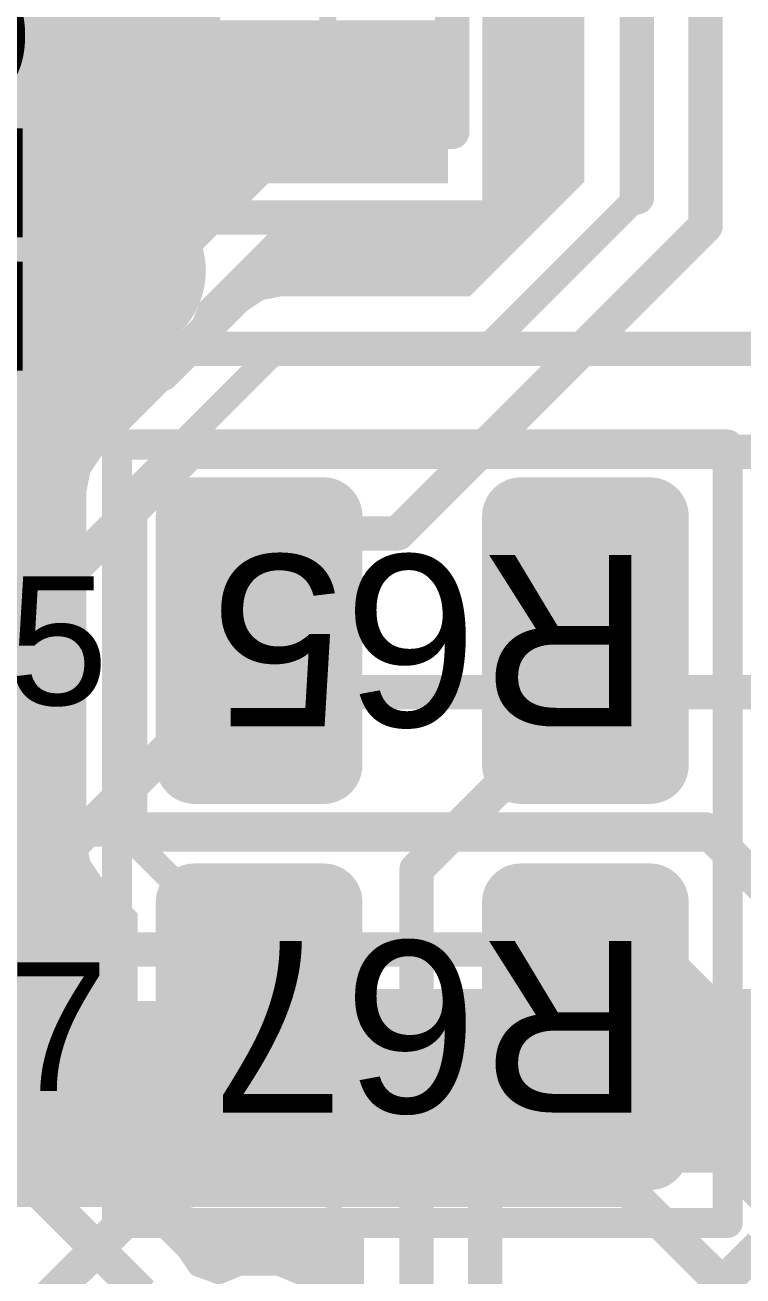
# Model space of a CAD drawing. Header units: inches. Extents: x -3 to 191, y -18 to 93.
# Drawn here: x 32.94 to 37.12, y 35.8 to 43.09 of the extents above; entities that cross this region are included whole.
import ezdxf

# ---------------------------------------------------------------- set-up
doc = ezdxf.new("R2010")
doc.units = ezdxf.units.IN
for name, color, linetype in [('Bottom Layer', 5, 'Continuous'), ('GND 1', 90, 'Continuous'), ('GND 2', 156, 'Continuous'), ('Mechanical 13', 56, 'Continuous'), ('PWR', 16, 'Continuous'), ('Signal L4', 76, 'Continuous'), ('Top 3D Body', 56, 'Continuous'), ('Top Assembly', 216, 'Continuous'), ('Top Component Center', 56, 'Continuous'), ('Top Courtyard', 56, 'Continuous'), ('Top Layer', 1, 'Continuous'), ('Top Overlay', 2, 'Continuous'), ('Top Paste', 8, 'Continuous'), ('Top Solder', 216, 'Continuous'), ('Via Holes', 16, 'Continuous')]:
    doc.layers.add(name, color=color, linetype=linetype)
doc.styles.add('Arial', font='', dxfattribs={"height": 0.2})
doc.styles.get('Arial').set_extended_font_data('Arial')

# ---------------------------------------------------------------- blocks, each defined once
blk = doc.blocks.new('RES_0805_249')
at = {"layer": 'Top Layer'}
h = blk.add_hatch(color=1, dxfattribs=at)
edge = h.paths.add_edge_path()
edge.add_arc((-1.325, 0.725), 0.125, 90, 180)
edge.add_line((-1.45, 0.725), (-1.45, -0.725))
edge.add_arc((-1.325, -0.725), 0.125, 180, 270)
edge.add_line((-1.325, -0.85), (-0.575, -0.85))
edge.add_arc((-0.575, -0.725), 0.125, 270, 360)
edge.add_line((-0.45, -0.725), (-0.45, 0.725))
edge.add_arc((-0.575, 0.725), 0.125, 0, 90)
edge.add_line((-0.575, 0.85), (-1.325, 0.85))
h = blk.add_hatch(color=1, dxfattribs=at)
edge = h.paths.add_edge_path()
edge.add_arc((0.575, 0.725), 0.125, 90, 180)
edge.add_line((0.45, 0.725), (0.45, -0.725))
edge.add_arc((0.575, -0.725), 0.125, 180, 270)
edge.add_line((0.575, -0.85), (1.325, -0.85))
edge.add_arc((1.325, -0.725), 0.125, 270, 360)
edge.add_line((1.45, -0.725), (1.45, 0.725))
edge.add_arc((1.325, 0.725), 0.125, 0, 90)
edge.add_line((1.325, 0.85), (0.575, 0.85))
at = {"layer": 'Top Paste'}
h = blk.add_hatch(color=8, dxfattribs=at)
edge = h.paths.add_edge_path()
edge.add_arc((-1.325, 0.725), 0.125, 90, 180)
edge.add_line((-1.45, 0.725), (-1.45, -0.725))
edge.add_arc((-1.325, -0.725), 0.125, 180, 270)
edge.add_line((-1.325, -0.85), (-0.575, -0.85))
edge.add_arc((-0.575, -0.725), 0.125, 270, 360)
edge.add_line((-0.45, -0.725), (-0.45, 0.725))
edge.add_arc((-0.575, 0.725), 0.125, 0, 90)
edge.add_line((-0.575, 0.85), (-1.325, 0.85))
h = blk.add_hatch(color=8, dxfattribs=at)
edge = h.paths.add_edge_path()
edge.add_arc((0.575, 0.725), 0.125, 90, 180)
edge.add_line((0.45, 0.725), (0.45, -0.725))
edge.add_arc((0.575, -0.725), 0.125, 180, 270)
edge.add_line((0.575, -0.85), (1.325, -0.85))
edge.add_arc((1.325, -0.725), 0.125, 270, 360)
edge.add_line((1.45, -0.725), (1.45, 0.725))
edge.add_arc((1.325, 0.725), 0.125, 0, 90)
edge.add_line((1.325, 0.85), (0.575, 0.85))
at = {"layer": 'Top Solder'}
h = blk.add_hatch(color=216, dxfattribs=at)
edge = h.paths.add_edge_path()
edge.add_arc((-1.325, 0.725), 0.2266, 90, 180)
edge.add_line((-1.5516, 0.725), (-1.5516, -0.725))
edge.add_arc((-1.325, -0.725), 0.2266, 180, 270)
edge.add_line((-1.325, -0.9516), (-0.575, -0.9516))
edge.add_arc((-0.575, -0.725), 0.2266, 270, 360)
edge.add_line((-0.3484, -0.725), (-0.3484, 0.725))
edge.add_arc((-0.575, 0.725), 0.2266, 0, 90)
edge.add_line((-0.575, 0.9516), (-1.325, 0.9516))
h = blk.add_hatch(color=216, dxfattribs=at)
edge = h.paths.add_edge_path()
edge.add_arc((0.575, 0.725), 0.2266, 90, 180)
edge.add_line((0.3484, 0.725), (0.3484, -0.725))
edge.add_arc((0.575, -0.725), 0.2266, 180, 270)
edge.add_line((0.575, -0.9516), (1.325, -0.9516))
edge.add_arc((1.325, -0.725), 0.2266, 270, 360)
edge.add_line((1.5516, -0.725), (1.5516, 0.725))
edge.add_arc((1.325, 0.725), 0.2266, 0, 90)
edge.add_line((1.325, 0.9516), (0.575, 0.9516))
at = {"layer": 'Mechanical 13'}
for points in [[(1.778, 1.143, 0.175, 0.175, 0), (-1.778, 1.143, 0.175, 0.175, 0)], [(-1.778, 1.143, 0.175, 0.175, 0), (-1.778, -1.143, 0.175, 0.175, 0)], [(1.778, 1.143, 0.175, 0.175, 0), (1.778, -1.143, 0.175, 0.175, 0)], [(1.778, -1.143, 0.175, 0.175, 0), (-1.778, -1.143, 0.175, 0.175, 0)]]:
    blk.add_lwpolyline(points, format="xyseb", dxfattribs=at)
for points in [[(-1.8217, 1.143, 0.0875, 0.0875, 1), (-1.7343, 1.143, 0.0875, 0.0875, 1)], [(-1.8217, 1.143, 0.0875, 0.0875, 1), (-1.7343, 1.143, 0.0875, 0.0875, 1)], [(1.7343, 1.143, 0.0875, 0.0875, 1), (1.8217, 1.143, 0.0875, 0.0875, 1)], [(1.7343, 1.143, 0.0875, 0.0875, 1), (1.8217, 1.143, 0.0875, 0.0875, 1)], [(-1.8217, -1.143, 0.0875, 0.0875, 1), (-1.7343, -1.143, 0.0875, 0.0875, 1)], [(-1.8217, -1.143, 0.0875, 0.0875, 1), (-1.7343, -1.143, 0.0875, 0.0875, 1)], [(1.7343, -1.143, 0.0875, 0.0875, 1), (1.8217, -1.143, 0.0875, 0.0875, 1)], [(1.7343, -1.143, 0.0875, 0.0875, 1), (1.8217, -1.143, 0.0875, 0.0875, 1)]]:
    blk.add_lwpolyline(points, format="xyseb", close=True, dxfattribs=at)
at = {"layer": 'Mechanical 13', "style": 'Arial'}
blk.add_text('R67', height=1, dxfattribs=at).set_placement((-1.3329, -0.4998))
blk = doc.blocks.new('RES_0805_251')
at = {"layer": 'Top Layer'}
h = blk.add_hatch(color=1, dxfattribs=at)
edge = h.paths.add_edge_path()
edge.add_arc((-1.325, 0.725), 0.125, 90, 180)
edge.add_line((-1.45, 0.725), (-1.45, -0.725))
edge.add_arc((-1.325, -0.725), 0.125, 180, 270)
edge.add_line((-1.325, -0.85), (-0.575, -0.85))
edge.add_arc((-0.575, -0.725), 0.125, 270, 360)
edge.add_line((-0.45, -0.725), (-0.45, 0.725))
edge.add_arc((-0.575, 0.725), 0.125, 0, 90)
edge.add_line((-0.575, 0.85), (-1.325, 0.85))
h = blk.add_hatch(color=1, dxfattribs=at)
edge = h.paths.add_edge_path()
edge.add_arc((0.575, 0.725), 0.125, 90, 180)
edge.add_line((0.45, 0.725), (0.45, -0.725))
edge.add_arc((0.575, -0.725), 0.125, 180, 270)
edge.add_line((0.575, -0.85), (1.325, -0.85))
edge.add_arc((1.325, -0.725), 0.125, 270, 360)
edge.add_line((1.45, -0.725), (1.45, 0.725))
edge.add_arc((1.325, 0.725), 0.125, 0, 90)
edge.add_line((1.325, 0.85), (0.575, 0.85))
at = {"layer": 'Top Paste'}
h = blk.add_hatch(color=8, dxfattribs=at)
edge = h.paths.add_edge_path()
edge.add_arc((-1.325, 0.725), 0.125, 90, 180)
edge.add_line((-1.45, 0.725), (-1.45, -0.725))
edge.add_arc((-1.325, -0.725), 0.125, 180, 270)
edge.add_line((-1.325, -0.85), (-0.575, -0.85))
edge.add_arc((-0.575, -0.725), 0.125, 270, 360)
edge.add_line((-0.45, -0.725), (-0.45, 0.725))
edge.add_arc((-0.575, 0.725), 0.125, 0, 90)
edge.add_line((-0.575, 0.85), (-1.325, 0.85))
h = blk.add_hatch(color=8, dxfattribs=at)
edge = h.paths.add_edge_path()
edge.add_arc((0.575, 0.725), 0.125, 90, 180)
edge.add_line((0.45, 0.725), (0.45, -0.725))
edge.add_arc((0.575, -0.725), 0.125, 180, 270)
edge.add_line((0.575, -0.85), (1.325, -0.85))
edge.add_arc((1.325, -0.725), 0.125, 270, 360)
edge.add_line((1.45, -0.725), (1.45, 0.725))
edge.add_arc((1.325, 0.725), 0.125, 0, 90)
edge.add_line((1.325, 0.85), (0.575, 0.85))
at = {"layer": 'Top Solder'}
h = blk.add_hatch(color=216, dxfattribs=at)
edge = h.paths.add_edge_path()
edge.add_arc((-1.325, 0.725), 0.2266, 90, 180)
edge.add_line((-1.5516, 0.725), (-1.5516, -0.725))
edge.add_arc((-1.325, -0.725), 0.2266, 180, 270)
edge.add_line((-1.325, -0.9516), (-0.575, -0.9516))
edge.add_arc((-0.575, -0.725), 0.2266, 270, 360)
edge.add_line((-0.3484, -0.725), (-0.3484, 0.725))
edge.add_arc((-0.575, 0.725), 0.2266, 0, 90)
edge.add_line((-0.575, 0.9516), (-1.325, 0.9516))
h = blk.add_hatch(color=216, dxfattribs=at)
edge = h.paths.add_edge_path()
edge.add_arc((0.575, 0.725), 0.2266, 90, 180)
edge.add_line((0.3484, 0.725), (0.3484, -0.725))
edge.add_arc((0.575, -0.725), 0.2266, 180, 270)
edge.add_line((0.575, -0.9516), (1.325, -0.9516))
edge.add_arc((1.325, -0.725), 0.2266, 270, 360)
edge.add_line((1.5516, -0.725), (1.5516, 0.725))
edge.add_arc((1.325, 0.725), 0.2266, 0, 90)
edge.add_line((1.325, 0.9516), (0.575, 0.9516))
at = {"layer": 'Mechanical 13'}
for points in [[(1.778, 1.143, 0.175, 0.175, 0), (-1.778, 1.143, 0.175, 0.175, 0)], [(-1.778, 1.143, 0.175, 0.175, 0), (-1.778, -1.143, 0.175, 0.175, 0)], [(1.778, 1.143, 0.175, 0.175, 0), (1.778, -1.143, 0.175, 0.175, 0)], [(1.778, -1.143, 0.175, 0.175, 0), (-1.778, -1.143, 0.175, 0.175, 0)]]:
    blk.add_lwpolyline(points, format="xyseb", dxfattribs=at)
for points in [[(-1.8217, 1.143, 0.0875, 0.0875, 1), (-1.7343, 1.143, 0.0875, 0.0875, 1)], [(-1.8217, 1.143, 0.0875, 0.0875, 1), (-1.7343, 1.143, 0.0875, 0.0875, 1)], [(1.7343, 1.143, 0.0875, 0.0875, 1), (1.8217, 1.143, 0.0875, 0.0875, 1)], [(1.7343, 1.143, 0.0875, 0.0875, 1), (1.8217, 1.143, 0.0875, 0.0875, 1)], [(-1.8217, -1.143, 0.0875, 0.0875, 1), (-1.7343, -1.143, 0.0875, 0.0875, 1)], [(-1.8217, -1.143, 0.0875, 0.0875, 1), (-1.7343, -1.143, 0.0875, 0.0875, 1)], [(1.7343, -1.143, 0.0875, 0.0875, 1), (1.8217, -1.143, 0.0875, 0.0875, 1)], [(1.7343, -1.143, 0.0875, 0.0875, 1), (1.8217, -1.143, 0.0875, 0.0875, 1)]]:
    blk.add_lwpolyline(points, format="xyseb", close=True, dxfattribs=at)
at = {"layer": 'Mechanical 13', "style": 'Arial'}
blk.add_text('R65', height=1, dxfattribs=at).set_placement((-1.3329, -0.4998))
blk = doc.blocks.new('FP_CC0805_EB_MFG_447')
at = {"layer": 'Top Layer'}
for points in [[(-1.4, 0.7), (-0.45, 0.7), (-0.45, -0.7), (-1.4, -0.7)], [(0.45, 0.7), (1.4, 0.7), (1.4, -0.7), (0.45, -0.7)]]:
    blk.add_hatch(color=1, dxfattribs=at).paths.add_polyline_path(points)
at = {"layer": 'Top Paste'}
for points in [[(-1.4, 0.7), (-0.45, 0.7), (-0.45, -0.7), (-1.4, -0.7)], [(0.45, 0.7), (1.4, 0.7), (1.4, -0.7), (0.45, -0.7)]]:
    blk.add_hatch(color=8, dxfattribs=at).paths.add_polyline_path(points)
at = {"layer": 'Top Solder'}
for points in [[(-1.4, 0.7), (-0.45, 0.7), (-0.45, -0.7), (-1.4, -0.7)], [(0.45, 0.7), (1.4, 0.7), (1.4, -0.7), (0.45, -0.7)]]:
    blk.add_hatch(color=216, dxfattribs=at).paths.add_polyline_path(points)
at = {"layer": 'Top 3D Body'}
for points in [[(-1.1, 0.725, 0.2, 0.2, 0), (1.1, 0.725, 0.2, 0.2, 0)], [(-1.1, 0.725, 0.2, 0.2, 0), (-1.1, -0.725, 0.2, 0.2, 0)], [(1.1, 0.725, 0.2, 0.2, 0), (1.1, -0.725, 0.2, 0.2, 0)], [(-1.1, -0.725, 0.2, 0.2, 0), (1.1, -0.725, 0.2, 0.2, 0)]]:
    blk.add_lwpolyline(points, format="xyseb", dxfattribs=at)
for points in [[(-1.15, 0.725, 0.1, 0.1, 1), (-1.05, 0.725, 0.1, 0.1, 1)], [(-1.15, 0.725, 0.1, 0.1, 1), (-1.05, 0.725, 0.1, 0.1, 1)], [(1.05, 0.725, 0.1, 0.1, 1), (1.15, 0.725, 0.1, 0.1, 1)], [(1.05, 0.725, 0.1, 0.1, 1), (1.15, 0.725, 0.1, 0.1, 1)], [(-1.15, -0.725, 0.1, 0.1, 1), (-1.05, -0.725, 0.1, 0.1, 1)], [(-1.15, -0.725, 0.1, 0.1, 1), (-1.05, -0.725, 0.1, 0.1, 1)], [(1.05, -0.725, 0.1, 0.1, 1), (1.15, -0.725, 0.1, 0.1, 1)], [(1.05, -0.725, 0.1, 0.1, 1), (1.15, -0.725, 0.1, 0.1, 1)]]:
    blk.add_lwpolyline(points, format="xyseb", close=True, dxfattribs=at)
at = {"layer": 'Top Assembly'}
for points in [[(-1.6, 1.05, 0.2, 0.2, 0), (1.6, 1.05, 0.2, 0.2, 0)], [(-1.6, 1.05, 0.2, 0.2, 0), (-1.6, -1.05, 0.2, 0.2, 0)], [(1.6, 1.05, 0.2, 0.2, 0), (1.6, -1.05, 0.2, 0.2, 0)], [(-1.6, -1.05, 0.2, 0.2, 0), (1.6, -1.05, 0.2, 0.2, 0)]]:
    blk.add_lwpolyline(points, format="xyseb", dxfattribs=at)
for points in [[(-1.65, 1.05, 0.1, 0.1, 1), (-1.55, 1.05, 0.1, 0.1, 1)], [(-1.65, 1.05, 0.1, 0.1, 1), (-1.55, 1.05, 0.1, 0.1, 1)], [(1.55, 1.05, 0.1, 0.1, 1), (1.65, 1.05, 0.1, 0.1, 1)], [(1.55, 1.05, 0.1, 0.1, 1), (1.65, 1.05, 0.1, 0.1, 1)], [(-1.65, -1.05, 0.1, 0.1, 1), (-1.55, -1.05, 0.1, 0.1, 1)], [(-1.65, -1.05, 0.1, 0.1, 1), (-1.55, -1.05, 0.1, 0.1, 1)], [(1.55, -1.05, 0.1, 0.1, 1), (1.65, -1.05, 0.1, 0.1, 1)], [(1.55, -1.05, 0.1, 0.1, 1), (1.65, -1.05, 0.1, 0.1, 1)]]:
    blk.add_lwpolyline(points, format="xyseb", close=True, dxfattribs=at)
at = {"layer": 'Top Component Center'}
for points in [[(0, 0.5, 0.1, 0.1, 0), (0, -0.5, 0.1, 0.1, 0)], [(-0.5, 0, 0.1, 0.1, 0), (0.5, 0, 0.1, 0.1, 0)]]:
    blk.add_lwpolyline(points, format="xyseb", dxfattribs=at)
for points in [[(-0.025, 0.5, 0.05, 0.05, 1), (0.025, 0.5, 0.05, 0.05, 1)], [(-0.525, 0, 0.05, 0.05, 1), (-0.475, 0, 0.05, 0.05, 1)], [(0.475, 0, 0.05, 0.05, 1), (0.525, 0, 0.05, 0.05, 1)], [(-0.025, -0.5, 0.05, 0.05, 1), (0.025, -0.5, 0.05, 0.05, 1)]]:
    blk.add_lwpolyline(points, format="xyseb", close=True, dxfattribs=at)
at = {"layer": 'Top Courtyard'}
for points in [[(-1.6, 1.05, 0.2, 0.2, 0), (1.6, 1.05, 0.2, 0.2, 0)], [(-1.6, 1.05, 0.2, 0.2, 0), (-1.6, -1.05, 0.2, 0.2, 0)], [(1.6, 1.05, 0.2, 0.2, 0), (1.6, -1.05, 0.2, 0.2, 0)], [(-1.6, -1.05, 0.2, 0.2, 0), (1.6, -1.05, 0.2, 0.2, 0)]]:
    blk.add_lwpolyline(points, format="xyseb", dxfattribs=at)
for points in [[(-1.65, 1.05, 0.1, 0.1, 1), (-1.55, 1.05, 0.1, 0.1, 1)], [(-1.65, 1.05, 0.1, 0.1, 1), (-1.55, 1.05, 0.1, 0.1, 1)], [(1.55, 1.05, 0.1, 0.1, 1), (1.65, 1.05, 0.1, 0.1, 1)], [(1.55, 1.05, 0.1, 0.1, 1), (1.65, 1.05, 0.1, 0.1, 1)], [(-1.65, -1.05, 0.1, 0.1, 1), (-1.55, -1.05, 0.1, 0.1, 1)], [(-1.65, -1.05, 0.1, 0.1, 1), (-1.55, -1.05, 0.1, 0.1, 1)], [(1.55, -1.05, 0.1, 0.1, 1), (1.65, -1.05, 0.1, 0.1, 1)], [(1.55, -1.05, 0.1, 0.1, 1), (1.65, -1.05, 0.1, 0.1, 1)]]:
    blk.add_lwpolyline(points, format="xyseb", close=True, dxfattribs=at)
at = {"layer": 'Top Overlay'}
blk.add_lwpolyline([(0, 0.725, 0.2, 0.2, 0), (0, -0.725, 0.2, 0.2, 0)], format="xyseb", dxfattribs=at)
for points in [[(-0.05, 0.725, 0.1, 0.1, 1), (0.05, 0.725, 0.1, 0.1, 1)], [(-0.05, -0.725, 0.1, 0.1, 1), (0.05, -0.725, 0.1, 0.1, 1)]]:
    blk.add_lwpolyline(points, format="xyseb", close=True, dxfattribs=at)
at = {"layer": 'Top Assembly', "style": 'Arial'}
blk.add_text('C78', height=1, dxfattribs=at).set_placement((0, -0.1771))
blk = doc.blocks.new('FP_CC0805_EB_MFG_448')
at = {"layer": 'Top Layer'}
for points in [[(-1.4, 0.7), (-0.45, 0.7), (-0.45, -0.7), (-1.4, -0.7)], [(0.45, 0.7), (1.4, 0.7), (1.4, -0.7), (0.45, -0.7)]]:
    blk.add_hatch(color=1, dxfattribs=at).paths.add_polyline_path(points)
at = {"layer": 'Top Paste'}
for points in [[(-1.4, 0.7), (-0.45, 0.7), (-0.45, -0.7), (-1.4, -0.7)], [(0.45, 0.7), (1.4, 0.7), (1.4, -0.7), (0.45, -0.7)]]:
    blk.add_hatch(color=8, dxfattribs=at).paths.add_polyline_path(points)
at = {"layer": 'Top Solder'}
for points in [[(-1.4, 0.7), (-0.45, 0.7), (-0.45, -0.7), (-1.4, -0.7)], [(0.45, 0.7), (1.4, 0.7), (1.4, -0.7), (0.45, -0.7)]]:
    blk.add_hatch(color=216, dxfattribs=at).paths.add_polyline_path(points)
at = {"layer": 'Top 3D Body'}
for points in [[(1.1, 0.725, 0.2, 0.2, 0), (-1.1, 0.725, 0.2, 0.2, 0)], [(-1.1, -0.725, 0.2, 0.2, 0), (-1.1, 0.725, 0.2, 0.2, 0)], [(1.1, -0.725, 0.2, 0.2, 0), (1.1, 0.725, 0.2, 0.2, 0)], [(1.1, -0.725, 0.2, 0.2, 0), (-1.1, -0.725, 0.2, 0.2, 0)]]:
    blk.add_lwpolyline(points, format="xyseb", dxfattribs=at)
for points in [[(-1.15, 0.725, 0.1, 0.1, 1), (-1.05, 0.725, 0.1, 0.1, 1)], [(-1.15, 0.725, 0.1, 0.1, 1), (-1.05, 0.725, 0.1, 0.1, 1)], [(1.05, 0.725, 0.1, 0.1, 1), (1.15, 0.725, 0.1, 0.1, 1)], [(1.05, 0.725, 0.1, 0.1, 1), (1.15, 0.725, 0.1, 0.1, 1)], [(-1.15, -0.725, 0.1, 0.1, 1), (-1.05, -0.725, 0.1, 0.1, 1)], [(-1.15, -0.725, 0.1, 0.1, 1), (-1.05, -0.725, 0.1, 0.1, 1)], [(1.05, -0.725, 0.1, 0.1, 1), (1.15, -0.725, 0.1, 0.1, 1)], [(1.05, -0.725, 0.1, 0.1, 1), (1.15, -0.725, 0.1, 0.1, 1)]]:
    blk.add_lwpolyline(points, format="xyseb", close=True, dxfattribs=at)
at = {"layer": 'Top Assembly'}
for points in [[(1.6, 1.05, 0.2, 0.2, 0), (-1.6, 1.05, 0.2, 0.2, 0)], [(-1.6, -1.05, 0.2, 0.2, 0), (-1.6, 1.05, 0.2, 0.2, 0)], [(1.6, -1.05, 0.2, 0.2, 0), (1.6, 1.05, 0.2, 0.2, 0)], [(1.6, -1.05, 0.2, 0.2, 0), (-1.6, -1.05, 0.2, 0.2, 0)]]:
    blk.add_lwpolyline(points, format="xyseb", dxfattribs=at)
for points in [[(-1.65, 1.05, 0.1, 0.1, 1), (-1.55, 1.05, 0.1, 0.1, 1)], [(-1.65, 1.05, 0.1, 0.1, 1), (-1.55, 1.05, 0.1, 0.1, 1)], [(1.55, 1.05, 0.1, 0.1, 1), (1.65, 1.05, 0.1, 0.1, 1)], [(1.55, 1.05, 0.1, 0.1, 1), (1.65, 1.05, 0.1, 0.1, 1)], [(-1.65, -1.05, 0.1, 0.1, 1), (-1.55, -1.05, 0.1, 0.1, 1)], [(-1.65, -1.05, 0.1, 0.1, 1), (-1.55, -1.05, 0.1, 0.1, 1)], [(1.55, -1.05, 0.1, 0.1, 1), (1.65, -1.05, 0.1, 0.1, 1)], [(1.55, -1.05, 0.1, 0.1, 1), (1.65, -1.05, 0.1, 0.1, 1)]]:
    blk.add_lwpolyline(points, format="xyseb", close=True, dxfattribs=at)
at = {"layer": 'Top Component Center'}
for points in [[(0, -0.5, 0.1, 0.1, 0), (0, 0.5, 0.1, 0.1, 0)], [(0.5, 0, 0.1, 0.1, 0), (-0.5, 0, 0.1, 0.1, 0)]]:
    blk.add_lwpolyline(points, format="xyseb", dxfattribs=at)
for points in [[(-0.025, 0.5, 0.05, 0.05, 1), (0.025, 0.5, 0.05, 0.05, 1)], [(-0.525, 0, 0.05, 0.05, 1), (-0.475, 0, 0.05, 0.05, 1)], [(0.475, 0, 0.05, 0.05, 1), (0.525, 0, 0.05, 0.05, 1)], [(-0.025, -0.5, 0.05, 0.05, 1), (0.025, -0.5, 0.05, 0.05, 1)]]:
    blk.add_lwpolyline(points, format="xyseb", close=True, dxfattribs=at)
at = {"layer": 'Top Courtyard'}
for points in [[(1.6, 1.05, 0.2, 0.2, 0), (-1.6, 1.05, 0.2, 0.2, 0)], [(-1.6, -1.05, 0.2, 0.2, 0), (-1.6, 1.05, 0.2, 0.2, 0)], [(1.6, -1.05, 0.2, 0.2, 0), (1.6, 1.05, 0.2, 0.2, 0)], [(1.6, -1.05, 0.2, 0.2, 0), (-1.6, -1.05, 0.2, 0.2, 0)]]:
    blk.add_lwpolyline(points, format="xyseb", dxfattribs=at)
for points in [[(-1.65, 1.05, 0.1, 0.1, 1), (-1.55, 1.05, 0.1, 0.1, 1)], [(-1.65, 1.05, 0.1, 0.1, 1), (-1.55, 1.05, 0.1, 0.1, 1)], [(1.55, 1.05, 0.1, 0.1, 1), (1.65, 1.05, 0.1, 0.1, 1)], [(1.55, 1.05, 0.1, 0.1, 1), (1.65, 1.05, 0.1, 0.1, 1)], [(-1.65, -1.05, 0.1, 0.1, 1), (-1.55, -1.05, 0.1, 0.1, 1)], [(-1.65, -1.05, 0.1, 0.1, 1), (-1.55, -1.05, 0.1, 0.1, 1)], [(1.55, -1.05, 0.1, 0.1, 1), (1.65, -1.05, 0.1, 0.1, 1)], [(1.55, -1.05, 0.1, 0.1, 1), (1.65, -1.05, 0.1, 0.1, 1)]]:
    blk.add_lwpolyline(points, format="xyseb", close=True, dxfattribs=at)
at = {"layer": 'Top Overlay'}
blk.add_lwpolyline([(0, -0.725, 0.2, 0.2, 0), (0, 0.725, 0.2, 0.2, 0)], format="xyseb", dxfattribs=at)
for points in [[(-0.05, 0.725, 0.1, 0.1, 1), (0.05, 0.725, 0.1, 0.1, 1)], [(-0.05, -0.725, 0.1, 0.1, 1), (0.05, -0.725, 0.1, 0.1, 1)]]:
    blk.add_lwpolyline(points, format="xyseb", close=True, dxfattribs=at)
at = {"layer": 'Top Assembly', "style": 'Arial'}
blk.add_text('C77', height=1, dxfattribs=at).set_placement((0, -0.1771))

msp = doc.modelspace()

# ---------------------------------------------------------------- hatches: boundary and pattern name
at = {"layer": 'Bottom Layer'}
h = msp.add_hatch(color=5, dxfattribs=at)
edge = h.paths.add_edge_path()
edge.add_arc((33.49, 41.655), 0.3, 0, 360)
at = {"layer": 'GND 1'}
h = msp.add_hatch(color=90, dxfattribs=at)
edge = h.paths.add_edge_path()
edge.add_arc((33.49, 41.655), 0.3, 0, 360)
at = {"layer": 'GND 2'}
h = msp.add_hatch(color=156, dxfattribs=at)
edge = h.paths.add_edge_path()
edge.add_arc((33.49, 41.655), 0.3, 0, 360)
at = {"layer": 'PWR'}
h = msp.add_hatch(color=16, dxfattribs=at)
edge = h.paths.add_edge_path()
edge.add_arc((33.49, 41.655), 0.3, 0, 360)
at = {"layer": 'Signal L4'}
h = msp.add_hatch(color=76, dxfattribs=at)
edge = h.paths.add_edge_path()
edge.add_arc((33.49, 41.655), 0.3, 0, 360)
at = {"layer": 'Top Layer'}
msp.add_hatch(color=1, dxfattribs=at).paths.add_polyline_path([(36.1941, 44.6733), (36.1941, 42.1735), (35.5274, 41.5068), (34.4314, 41.5068), (34.3241, 41.4854), (34.2332, 41.4247), (33.3767, 40.5682), (33.316, 40.4773), (33.2946, 40.37), (33.2946, 38.325), (33.316, 38.2177), (33.3767, 38.1267), (33.5936, 37.9098), (33.5936, 36.525), (33.6189, 36.3982), (33.6907, 36.2907), (33.7982, 36.2188), (33.925, 36.1936), (34.675, 36.1936), (34.7591, 36.2104), (34.8787, 36.1416), (34.9111, 36.1091), (34.9111, 35.5283), (34.7591, 35.4981), (34.7239, 35.5832), (34.5832, 35.7239), (34.3995, 35.8), (34.2005, 35.8), (34.0679, 35.7451), (33.9131, 35.8019), (33.9027, 35.8097), (33.8958, 35.8178), (33.8333, 35.9113), (32.6059, 37.1387), (32.6059, 38.1), (32.6059, 38.1), (32.5826, 38.2171), (32.5163, 38.3163), (31.525, 39.3076), (31.525, 39.925), (29.947, 39.925), (29.894, 39.993), (29.9682, 40.145), (31.525, 40.145), (31.525, 40.2112), (31.7011, 40.2112), (31.8005, 40.17), (31.9995, 40.17), (32.1832, 40.2461), (32.3239, 40.3868), (32.4, 40.5705), (32.4, 40.7695), (32.3239, 40.9532), (32.1832, 41.0939), (31.9995, 41.17), (31.8005, 41.17), (31.7011, 41.1288), (31.525, 41.1288), (31.525, 41.195), (30.0819, 41.195), (30.0238, 41.3354), (30.7163, 42.028), (30.7163, 42.028), (30.7826, 42.1272), (30.8059, 42.2442), (30.8059, 42.2443), (30.8059, 43.4973), (30.7826, 43.6143), (30.7163, 43.7135), (30.7163, 43.7136), (30.6771, 43.7527), (30.7353, 43.8931), (31.2, 43.8931), (31.2, 43.815), (32.2807, 43.815), (32.325, 43.8062), (32.66, 43.8062), (32.9924, 43.4737), (33.0336, 43.3743), (33.1743, 43.2336), (33.358, 43.1575), (33.557, 43.1575), (33.648, 43.1952), (33.8, 43.0943), (33.8, 42.6139), (33.3062, 42.1201), (33.2068, 42.0789), (33.0661, 41.9382), (32.99, 41.7545), (32.99, 41.5555), (33.0661, 41.3718), (33.2068, 41.2311), (33.3906, 41.155), (33.5895, 41.155), (33.7732, 41.2311), (33.9139, 41.3718), (33.9551, 41.4712), (34.4489, 41.965), (35.6, 41.965), (35.6, 43.315), (34.0207, 43.315), (33.9198, 43.467), (33.9575, 43.558), (33.9575, 43.757), (33.8814, 43.9407), (33.7407, 44.0814), (33.6413, 44.1226), (33.1744, 44.5894), (33.0256, 44.6889), (33, 44.694), (33, 45.165), (33, 45.165), (33.0553, 45.2941), (35.5733, 45.2941)])
h = msp.add_hatch(color=1, dxfattribs=at)
edge = h.paths.add_edge_path()
edge.add_arc((33.49, 41.655), 0.3, 0, 360)
at = {"layer": 'Via Holes'}
h = msp.add_hatch(color=7, dxfattribs=at)
edge = h.paths.add_edge_path()
edge.add_arc((33.49, 41.655), 0.15, 0, 360)

# ---------------------------------------------------------------- linework, layer by layer
at = {"layer": 'Bottom Layer'}
for points in [[(27.2, 38.4, 0.2, 0.2, 0), (36.9, 38.4, 0.2, 0.2, 0)], [(36.9, 38.4, 0.2, 0.2, 0), (38.9, 36.4, 0.2, 0.2, 0)], [(26.9, 37.7, 0.2, 0.2, 0), (36.6, 37.7, 0.2, 0.2, 0)], [(36.6, 37.7, 0.2, 0.2, 0), (38.4, 35.9, 0.2, 0.2, 0)], [(26.6686, 37, 0.2, 0.2, 0), (36.5, 37, 0.2, 0.2, 0)], [(36.5, 37, 0.2, 0.2, 0), (38, 35.5, 0.2, 0.2, 0)], [(26.5, 36.3, 0.2, 0.2, 0), (36.4485, 36.3, 0.2, 0.2, 0)], [(36.4485, 36.3, 0.2, 0.2, 0), (37.5, 35.2485, 0.2, 0.2, 0)]]:
    msp.add_lwpolyline(points, format="xyseb", dxfattribs=at)
for points in [[(36.85, 38.4, 0.1, 0.1, 1), (36.95, 38.4, 0.1, 0.1, 1)], [(36.85, 38.4, 0.1, 0.1, 1), (36.95, 38.4, 0.1, 0.1, 1)], [(36.55, 37.7, 0.1, 0.1, 1), (36.65, 37.7, 0.1, 0.1, 1)], [(36.55, 37.7, 0.1, 0.1, 1), (36.65, 37.7, 0.1, 0.1, 1)], [(36.45, 37, 0.1, 0.1, 1), (36.55, 37, 0.1, 0.1, 1)], [(36.45, 37, 0.1, 0.1, 1), (36.55, 37, 0.1, 0.1, 1)], [(36.3985, 36.3, 0.1, 0.1, 1), (36.4985, 36.3, 0.1, 0.1, 1)], [(36.3985, 36.3, 0.1, 0.1, 1), (36.4985, 36.3, 0.1, 0.1, 1)]]:
    msp.add_lwpolyline(points, format="xyseb", close=True, dxfattribs=at)
at = {"layer": 'PWR'}
for points in [[(33.4575, 41.6875, 1, 1, 0), (33.4575, 43.6575, 1, 1, 0)], [(32.505, 40.67, 1, 1, 0), (33.49, 41.655, 1, 1, 0)], [(31.9, 40.67, 1, 1, 0), (32.505, 40.67, 1, 1, 0)], [(31.9, 36.9, 1, 1, 0), (41.1, 36.9, 1, 1, 0)]]:
    msp.add_lwpolyline(points, format="xyseb", dxfattribs=at)
for points in [[(33.2075, 41.6875, 0.5, 0.5, 1), (33.7075, 41.6875, 0.5, 0.5, 1)], [(33.24, 41.655, 0.5, 0.5, 1), (33.74, 41.655, 0.5, 0.5, 1)], [(32.255, 40.67, 0.5, 0.5, 1), (32.755, 40.67, 0.5, 0.5, 1)], [(32.255, 40.67, 0.5, 0.5, 1), (32.755, 40.67, 0.5, 0.5, 1)]]:
    msp.add_lwpolyline(points, format="xyseb", close=True, dxfattribs=at)
at = {"layer": 'Signal L4'}
for points in [[(33.7385, 41.055, 0.2, 0.2, 0), (33.8835, 41.2, 0.2, 0.2, 0)], [(33.8835, 41.2, 0.2, 0.2, 0), (44, 41.2, 0.2, 0.2, 0)], [(30.1, 37.8657, 0.2, 0.2, 0), (33.2893, 41.055, 0.2, 0.2, 0)], [(33.2893, 41.055, 0.2, 0.2, 0), (33.7385, 41.055, 0.2, 0.2, 0)], [(30.8, 37.5, 0.2, 0.2, 0), (33.9, 40.6, 0.2, 0.2, 0)], [(33.9, 40.6, 0.2, 0.2, 0), (40.7, 40.6, 0.2, 0.2, 0)], [(31.5, 36.6, 0.2, 0.2, 0), (34.1, 39.2, 0.2, 0.2, 0)], [(34.1, 39.2, 0.2, 0.2, 0), (37.5, 39.2, 0.2, 0.2, 0)], [(32.167, 34.767, 0.2, 0.2, 0), (34.7691, 37.3691, 0.2, 0.2, 0)], [(34.7691, 37.3691, 0.2, 0.2, 0), (51.1, 37.3691, 0.2, 0.2, 0)]]:
    msp.add_lwpolyline(points, format="xyseb", dxfattribs=at)
for points in [[(33.8335, 41.2, 0.1, 0.1, 1), (33.9335, 41.2, 0.1, 0.1, 1)], [(33.8335, 41.2, 0.1, 0.1, 1), (33.9335, 41.2, 0.1, 0.1, 1)], [(33.2393, 41.055, 0.1, 0.1, 1), (33.3393, 41.055, 0.1, 0.1, 1)], [(33.2393, 41.055, 0.1, 0.1, 1), (33.3393, 41.055, 0.1, 0.1, 1)], [(33.6885, 41.055, 0.1, 0.1, 1), (33.7885, 41.055, 0.1, 0.1, 1)], [(33.6885, 41.055, 0.1, 0.1, 1), (33.7885, 41.055, 0.1, 0.1, 1)], [(33.85, 40.6, 0.1, 0.1, 1), (33.95, 40.6, 0.1, 0.1, 1)], [(33.85, 40.6, 0.1, 0.1, 1), (33.95, 40.6, 0.1, 0.1, 1)], [(34.05, 39.2, 0.1, 0.1, 1), (34.15, 39.2, 0.1, 0.1, 1)], [(34.05, 39.2, 0.1, 0.1, 1), (34.15, 39.2, 0.1, 0.1, 1)], [(34.7191, 37.3691, 0.1, 0.1, 1), (34.8191, 37.3691, 0.1, 0.1, 1)], [(34.7191, 37.3691, 0.1, 0.1, 1), (34.8191, 37.3691, 0.1, 0.1, 1)]]:
    msp.add_lwpolyline(points, format="xyseb", close=True, dxfattribs=at)
at = {"layer": 'Top Layer'}
for points in [[(36.9, 41.9171, 0.2, 0.2, 0), (36.9, 44.9657, 0.2, 0.2, 0)], [(36.5, 42.0828, 0.2, 0.2, 0), (36.5, 44.8, 0.2, 0.2, 0)], [(33.49, 41.655, 0.5, 0.5, 0), (34.475, 42.64, 0.5, 0.5, 0)], [(34.475, 42.64, 0.5, 0.5, 0), (34.5875, 42.64, 0.5, 0.5, 0)], [(35.6436, 41.2264, 0.15, 0.15, 0), (36.5, 42.0828, 0.15, 0.15, 0)], [(35.1078, 40.125, 0.2, 0.2, 0), (36.9, 41.9171, 0.2, 0.2, 0)], [(33.575, 40.37, 0.15, 0.15, 0), (34.4314, 41.2264, 0.15, 0.15, 0)], [(34.4314, 41.2264, 0.15, 0.15, 0), (35.6436, 41.2264, 0.15, 0.15, 0)], [(33.575, 38.325, 0.15, 0.15, 0), (33.575, 40.37, 0.15, 0.15, 0)], [(34.3, 39.7269, 0.2, 0.2, 0), (34.6981, 40.125, 0.2, 0.2, 0)], [(34.6981, 40.125, 0.2, 0.2, 0), (35.1078, 40.125, 0.2, 0.2, 0)], [(34.3, 39.5, 0.2, 0.2, 0), (34.3, 39.7269, 0.2, 0.2, 0)], [(36.2, 39.15, 0.2, 0.2, 0), (36.2, 39.5, 0.2, 0.2, 0)], [(35.217, 38.167, 0.2, 0.2, 0), (36.2, 39.15, 0.2, 0.2, 0)], [(33.575, 38.325, 0.15, 0.15, 0), (34.3, 37.6, 0.15, 0.15, 0)], [(35.217, 34.257, 0.2, 0.2, 0), (35.217, 38.167, 0.2, 0.2, 0)], [(34.3, 37.25, 0.15, 0.15, 0), (34.3, 37.6, 0.15, 0.15, 0)], [(36.2, 36.9135, 0.2, 0.2, 0), (36.2, 37.25, 0.2, 0.2, 0)], [(32.3, 37.012, 0.2, 0.2, 0), (33.617, 35.695, 0.2, 0.2, 0)], [(35.8019, 36.5154, 0.2, 0.2, 0), (36.2, 36.9135, 0.2, 0.2, 0)], [(35.617, 36.3828, 0.2, 0.2, 0), (35.7342, 36.5, 0.2, 0.2, 0)], [(35.7342, 36.5, 0.2, 0.2, 0), (35.7496, 36.5154, 0.2, 0.2, 0)], [(35.7496, 36.5154, 0.2, 0.2, 0), (35.8019, 36.5154, 0.2, 0.2, 0)], [(35.617, 34.257, 0.2, 0.2, 0), (35.617, 36.3828, 0.2, 0.2, 0)], [(36.017, 34.7727, 0.2, 0.2, 0), (37.2193, 35.975, 0.2, 0.2, 0)]]:
    msp.add_lwpolyline(points, format="xyseb", dxfattribs=at)
for points in [[(34.35, 42.64, 0.25, 0.25, 1), (34.6, 42.64, 0.25, 0.25, 1)], [(34.35, 42.64, 0.25, 0.25, 1), (34.6, 42.64, 0.25, 0.25, 1)], [(34.4625, 42.64, 0.25, 0.25, 1), (34.7125, 42.64, 0.25, 0.25, 1)], [(36.45, 42.0828, 0.1, 0.1, 1), (36.55, 42.0828, 0.1, 0.1, 1)], [(36.4625, 42.0828, 0.075, 0.075, 1), (36.5375, 42.0828, 0.075, 0.075, 1)], [(36.85, 41.9171, 0.1, 0.1, 1), (36.95, 41.9171, 0.1, 0.1, 1)], [(36.85, 41.9171, 0.1, 0.1, 1), (36.95, 41.9171, 0.1, 0.1, 1)], [(33.365, 41.655, 0.25, 0.25, 1), (33.615, 41.655, 0.25, 0.25, 1)], [(34.3939, 41.2264, 0.075, 0.075, 1), (34.4689, 41.2264, 0.075, 0.075, 1)], [(34.3939, 41.2264, 0.075, 0.075, 1), (34.4689, 41.2264, 0.075, 0.075, 1)], [(35.6061, 41.2264, 0.075, 0.075, 1), (35.6811, 41.2264, 0.075, 0.075, 1)], [(35.6061, 41.2264, 0.075, 0.075, 1), (35.6811, 41.2264, 0.075, 0.075, 1)], [(33.5375, 40.37, 0.075, 0.075, 1), (33.6125, 40.37, 0.075, 0.075, 1)], [(33.5375, 40.37, 0.075, 0.075, 1), (33.6125, 40.37, 0.075, 0.075, 1)], [(34.6481, 40.125, 0.1, 0.1, 1), (34.7481, 40.125, 0.1, 0.1, 1)], [(34.6481, 40.125, 0.1, 0.1, 1), (34.7481, 40.125, 0.1, 0.1, 1)], [(35.0578, 40.125, 0.1, 0.1, 1), (35.1578, 40.125, 0.1, 0.1, 1)], [(35.0578, 40.125, 0.1, 0.1, 1), (35.1578, 40.125, 0.1, 0.1, 1)], [(34.25, 39.7269, 0.1, 0.1, 1), (34.35, 39.7269, 0.1, 0.1, 1)], [(34.25, 39.7269, 0.1, 0.1, 1), (34.35, 39.7269, 0.1, 0.1, 1)], [(34.25, 39.5, 0.1, 0.1, 1), (34.35, 39.5, 0.1, 0.1, 1)], [(36.15, 39.5, 0.1, 0.1, 1), (36.25, 39.5, 0.1, 0.1, 1)], [(36.15, 39.15, 0.1, 0.1, 1), (36.25, 39.15, 0.1, 0.1, 1)], [(36.15, 39.15, 0.1, 0.1, 1), (36.25, 39.15, 0.1, 0.1, 1)], [(33.5375, 38.325, 0.075, 0.075, 1), (33.6125, 38.325, 0.075, 0.075, 1)], [(33.5375, 38.325, 0.075, 0.075, 1), (33.6125, 38.325, 0.075, 0.075, 1)], [(35.167, 38.167, 0.1, 0.1, 1), (35.267, 38.167, 0.1, 0.1, 1)], [(35.167, 38.167, 0.1, 0.1, 1), (35.267, 38.167, 0.1, 0.1, 1)], [(34.2625, 37.6, 0.075, 0.075, 1), (34.3375, 37.6, 0.075, 0.075, 1)], [(34.2625, 37.6, 0.075, 0.075, 1), (34.3375, 37.6, 0.075, 0.075, 1)], [(34.2625, 37.25, 0.075, 0.075, 1), (34.3375, 37.25, 0.075, 0.075, 1)], [(36.15, 37.25, 0.1, 0.1, 1), (36.25, 37.25, 0.1, 0.1, 1)], [(36.15, 36.9135, 0.1, 0.1, 1), (36.25, 36.9135, 0.1, 0.1, 1)], [(36.15, 36.9135, 0.1, 0.1, 1), (36.25, 36.9135, 0.1, 0.1, 1)], [(35.6842, 36.5, 0.1, 0.1, 1), (35.7842, 36.5, 0.1, 0.1, 1)], [(35.6842, 36.5, 0.1, 0.1, 1), (35.7842, 36.5, 0.1, 0.1, 1)], [(35.6996, 36.5154, 0.1, 0.1, 1), (35.7996, 36.5154, 0.1, 0.1, 1)], [(35.6996, 36.5154, 0.1, 0.1, 1), (35.7996, 36.5154, 0.1, 0.1, 1)], [(35.7519, 36.5154, 0.1, 0.1, 1), (35.8519, 36.5154, 0.1, 0.1, 1)], [(35.7519, 36.5154, 0.1, 0.1, 1), (35.8519, 36.5154, 0.1, 0.1, 1)], [(35.567, 36.3828, 0.1, 0.1, 1), (35.667, 36.3828, 0.1, 0.1, 1)], [(35.567, 36.3828, 0.1, 0.1, 1), (35.667, 36.3828, 0.1, 0.1, 1)]]:
    msp.add_lwpolyline(points, format="xyseb", close=True, dxfattribs=at)

# ---------------------------------------------------------------- block references
for name, p, rotation in [('FP_CC0805_EB_MFG_447', (34.7, 43.565), 90), ('FP_CC0805_EB_MFG_448', (32.1, 43.565), 270), ('RES_0805_251', (35.25, 39.5), 180), ('RES_0805_249', (35.25, 37.25), 180)]:
    msp.add_blockref(name, p, dxfattribs=dict(rotation=rotation))

# ---------------------------------------------------------------- texts
at = {"layer": 'Top Overlay', "style": 'Arial'}
for s, p in [('R65', (31.5003, 39.1251)), ('R67', (31.5003, 36.8751))]:
    msp.add_text(s, height=0.75, dxfattribs=at).set_placement(p)

doc.saveas('drawing.dxf')
